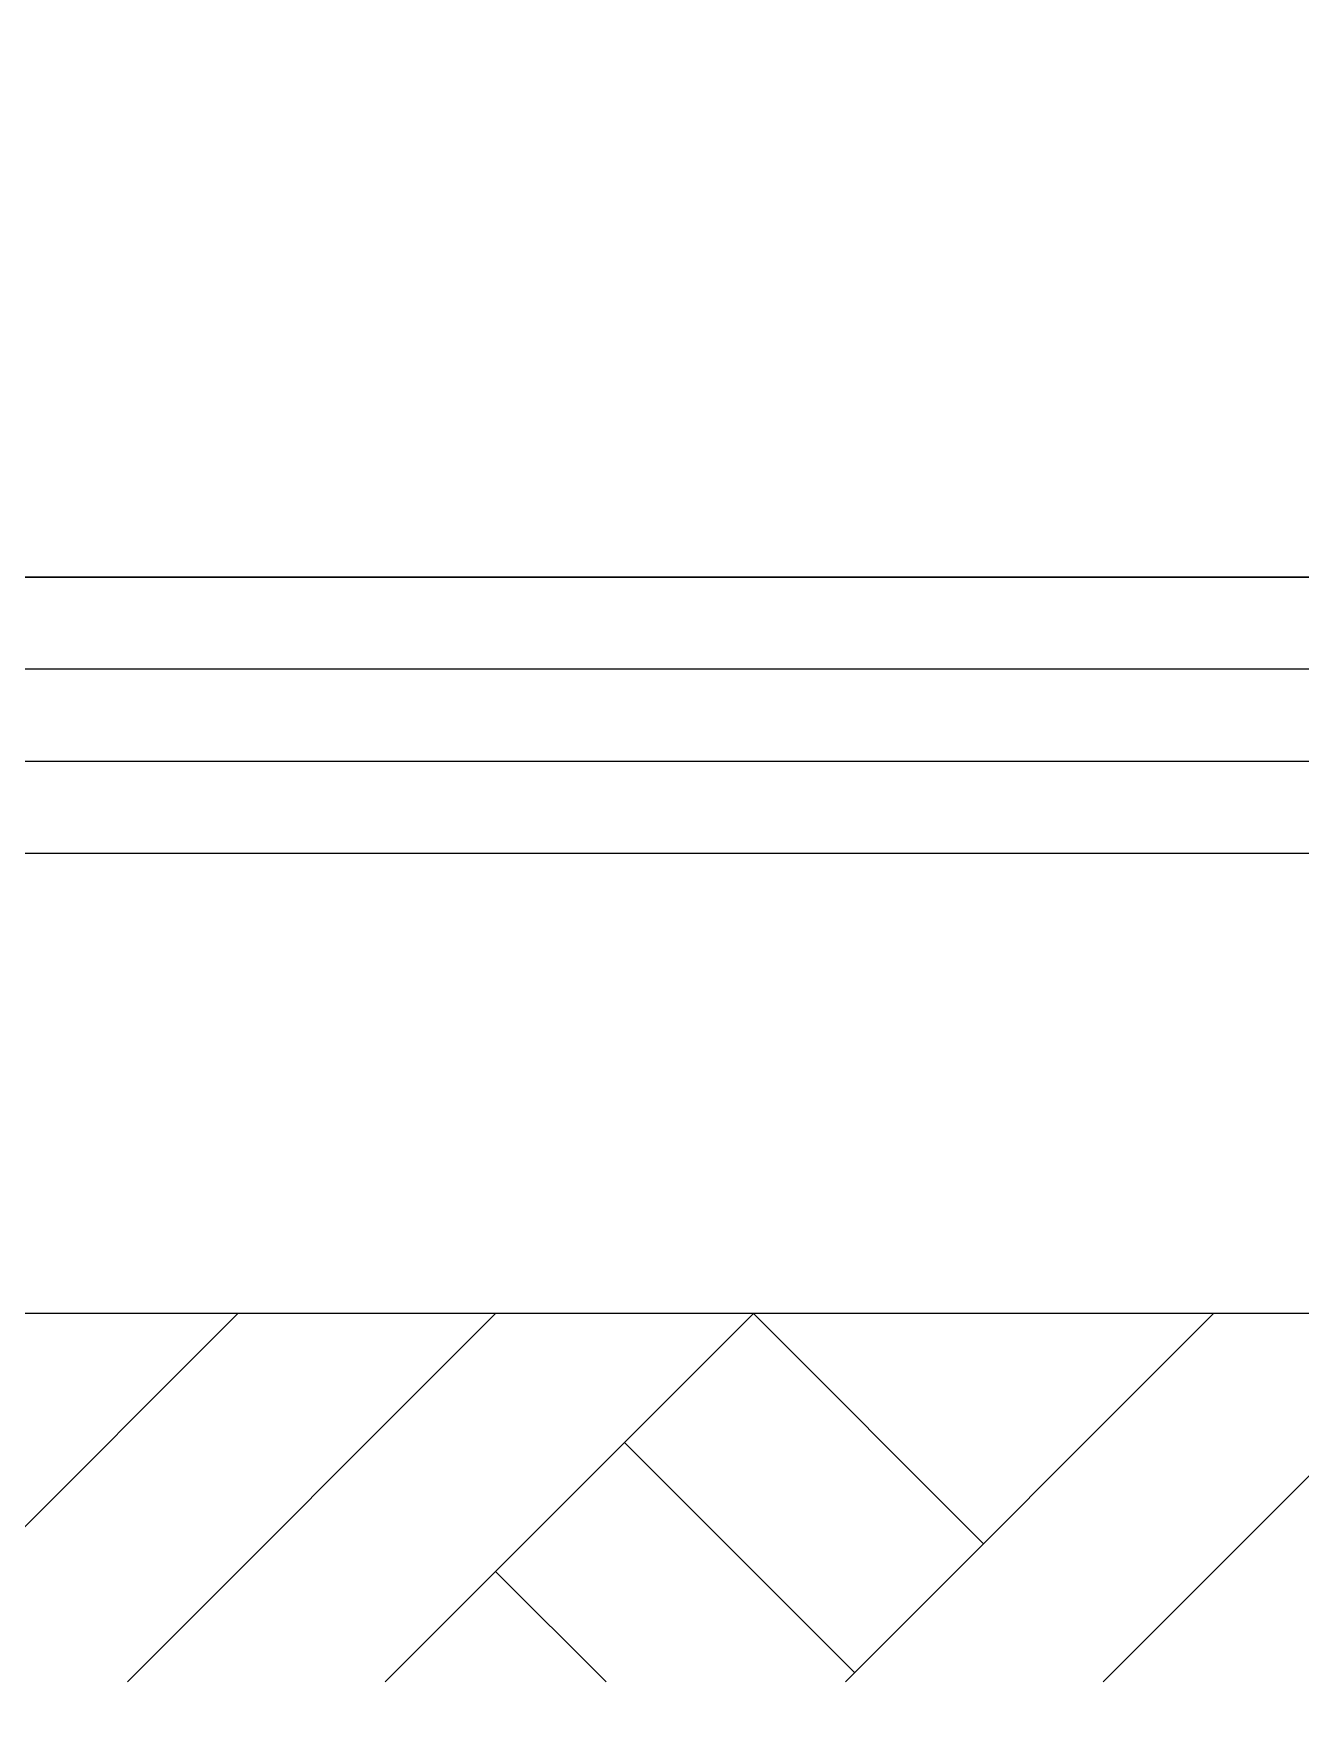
# Model space of a CAD drawing. Header units: metres. Extents: x -29254 to 67342, y -13190 to 112674.
# Drawn here: x -23087 to -22169, y 70471 to 71685 of the extents above; entities that cross this region are included whole.
import ezdxf

# ---------------------------------------------------------------- set-up
doc = ezdxf.new("R2010")
doc.units = ezdxf.units.M
doc.layers.add('PUB_HATCH', color=7, linetype='Continuous')
doc.layers.add('Q', color=4, linetype='Continuous')

msp = doc.modelspace()

# ---------------------------------------------------------------- hatches: boundary and pattern name
h = msp.add_hatch()
h.set_pattern_fill('AN31C', scale=2001)
h.set_pattern_definition([(45, (0, 0), (-4492.37, 4492.37), [])])
h.paths.add_polyline_path([(-9019.76, 70023.37), (-19124.81, 70023.37), (-19124.81, 74025.37), (-17824.16, 74025.37), (-17824.16, 73825.27), (-17290.56, 73825.27), (-17290.56, 74158.77), (-17457.31, 74158.77), (-17457.31, 74358.87), (-19691.76, 74358.87), (-19691.76, 72958.17), (-23425.99, 72958.17), (-23425.99, 71290.67), (-20792.31, 71290.67), (-20792.31, 68355.87), (-7352.26, 68355.87), (-7352.26, 71290.67), (-4786.6, 71290.67), (-4786.6, 72958.17), (-8452.81, 72958.17), (-8452.81, 74358.87), (-9536.68, 74358.87), (-9536.68, 74158.77), (-9703.43, 74158.77), (-9703.43, 73825.27), (-9169.83, 73825.27), (-9019.76, 73825.27)])
h = msp.add_hatch()
h.set_pattern_fill('AN32C', scale=667)
h.set_pattern_definition([(45, (0, 0), (-1497.46, 1497.46), [])])
h.paths.add_polyline_path([(-21792.81, 70757.07), (-21792.81, 71090.57), (-23425.99, 71090.57), (-23425.99, 70757.07), (-23325.94, 70757.07)])

# ---------------------------------------------------------------- linework, layer by layer
msp.add_line((-23425.99, 71290.67), (-20792.31, 71290.67))
for points in [[(-4786.6, 71223.97), (-7285.56, 71223.97), (-7285.56, 68289.17), (-20859.01, 68289.17), (-20859.01, 71223.97), (-23425.99, 71223.97)], [(-4786.6, 71157.27), (-7218.86, 71157.27), (-7218.86, 68222.47), (-20925.71, 68222.47), (-20925.71, 71157.27), (-23425.99, 71157.27)]]:
    msp.add_lwpolyline(points)
at = {"layer": 'PUB_HATCH'}
for p, q in [((-23205.88, 70490.27), (-22939.08, 70757.07)), ((-23019.12, 70490.27), (-22752.32, 70757.07)), ((-22832.36, 70490.27), (-22565.56, 70757.07)), ((-22565.56, 70757.07), (-22398.81, 70590.32)), ((-22498.86, 70490.27), (-22232.06, 70757.07)), ((-22312.1, 70490.27), (-22092.96, 70709.41)), ((-22658.94, 70663.69), (-22492.19, 70496.94)), ((-22752.32, 70570.31), (-22672.28, 70490.27))]:
    msp.add_line(p, q, dxfattribs=at)
at = {"layer": 'Q'}
for points in [[(-7352.26, 68355.87), (-20792.31, 68355.87), (-20792.31, 71290.67), (-23425.99, 71290.67), (-23425.99, 72958.17), (-19691.76, 72958.17), (-19691.76, 74358.87), (-17457.31, 74358.87)], [(-17457.31, 74358.87), (-19691.76, 74358.87), (-19691.76, 72958.17), (-23425.99, 72958.17), (-23425.99, 71290.67), (-20792.31, 71290.67), (-20792.31, 68355.87), (-7352.26, 68355.87)], [(-4786.6, 71090.57), (-7152.16, 71090.57), (-7152.16, 68155.77), (-20992.41, 68155.77), (-20992.41, 71090.57), (-23425.99, 71090.57)], [(-21792.81, 70757.07), (-23425.99, 70757.07)]]:
    msp.add_lwpolyline(points, dxfattribs=at)

doc.saveas('drawing.dxf')
